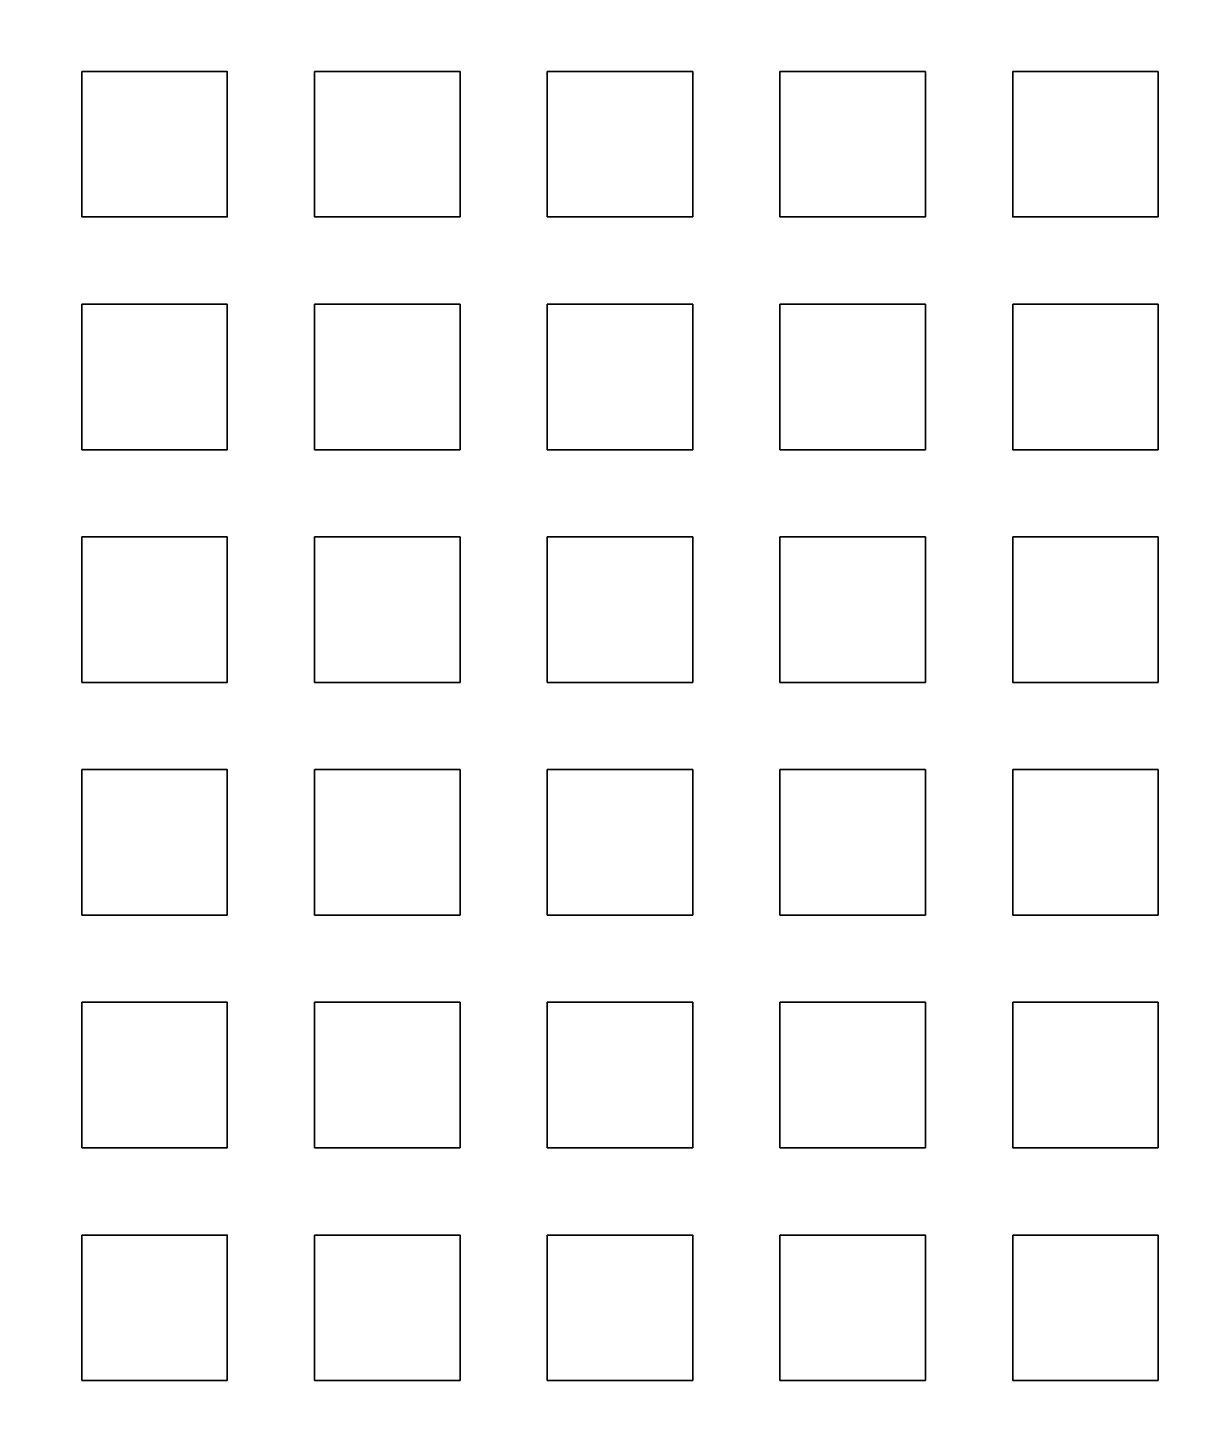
# Model space of a CAD drawing. Header units: centimetres. Extents: x -13.14 to -7.86, y -19.04 to -10.66.
# Drawn here: x -10.257 to -9, y -17.136 to -15.612 of the extents above; entities that cross this region are included whole.
import ezdxf

# ---------------------------------------------------------------- set-up
doc = ezdxf.new("R2010")
doc.units = ezdxf.units.CM
doc.header["$MEASUREMENT"] = 0
doc.layers.add('Layer 1', color=7, linetype='Continuous')

msp = doc.modelspace()

# ---------------------------------------------------------------- linework, layer by layer
at = {"layer": 'Layer 1', "color": 250, "lineweight": 35}
for points in [[(-12.24632, -10.659), (-12.24632, -10.659), (-8.75382, -10.659), (-8.75382, -10.659), (-8.75382, -10.659), (-8.75382, -10.659), (-8.75382, -19.041), (-8.75382, -19.041), (-8.75382, -19.041), (-8.75382, -19.041), (-12.24632, -19.041), (-12.24632, -19.041), (-12.24632, -19.041), (-12.24632, -19.041), (-12.24632, -10.659), (-12.24632, -10.659)], [(-10.19844, -15.66003), (-10.19844, -15.66003), (-10.03969, -15.66003), (-10.03969, -15.66003), (-10.03969, -15.66003), (-10.03969, -15.66003), (-10.03969, -15.81878), (-10.03969, -15.81878), (-10.03969, -15.81878), (-10.03969, -15.81878), (-10.19844, -15.81878), (-10.19844, -15.81878), (-10.19844, -15.81878), (-10.19844, -15.81878), (-10.19844, -15.66003), (-10.19844, -15.66003)], [(-9.94444, -15.66003), (-9.94444, -15.66003), (-9.78569, -15.66003), (-9.78569, -15.66003), (-9.78569, -15.66003), (-9.78569, -15.66003), (-9.78569, -15.81878), (-9.78569, -15.81878), (-9.78569, -15.81878), (-9.78569, -15.81878), (-9.94444, -15.81878), (-9.94444, -15.81878), (-9.94444, -15.81878), (-9.94444, -15.81878), (-9.94444, -15.66003), (-9.94444, -15.66003)], [(-9.69044, -15.66003), (-9.69044, -15.66003), (-9.53169, -15.66003), (-9.53169, -15.66003), (-9.53169, -15.66003), (-9.53169, -15.66003), (-9.53169, -15.81878), (-9.53169, -15.81878), (-9.53169, -15.81878), (-9.53169, -15.81878), (-9.69044, -15.81878), (-9.69044, -15.81878), (-9.69044, -15.81878), (-9.69044, -15.81878), (-9.69044, -15.66003), (-9.69044, -15.66003)], [(-9.43644, -15.66003), (-9.43644, -15.66003), (-9.27769, -15.66003), (-9.27769, -15.66003), (-9.27769, -15.66003), (-9.27769, -15.66003), (-9.27769, -15.81878), (-9.27769, -15.81878), (-9.27769, -15.81878), (-9.27769, -15.81878), (-9.43644, -15.81878), (-9.43644, -15.81878), (-9.43644, -15.81878), (-9.43644, -15.81878), (-9.43644, -15.66003), (-9.43644, -15.66003)], [(-9.18244, -15.66003), (-9.18244, -15.66003), (-9.02369, -15.66003), (-9.02369, -15.66003), (-9.02369, -15.66003), (-9.02369, -15.66003), (-9.02369, -15.81878), (-9.02369, -15.81878), (-9.02369, -15.81878), (-9.02369, -15.81878), (-9.18244, -15.81878), (-9.18244, -15.81878), (-9.18244, -15.81878), (-9.18244, -15.81878), (-9.18244, -15.66003), (-9.18244, -15.66003)], [(-10.19844, -15.91403), (-10.19844, -15.91403), (-10.03969, -15.91403), (-10.03969, -15.91403), (-10.03969, -15.91403), (-10.03969, -15.91403), (-10.03969, -16.07278), (-10.03969, -16.07278), (-10.03969, -16.07278), (-10.03969, -16.07278), (-10.19844, -16.07278), (-10.19844, -16.07278), (-10.19844, -16.07278), (-10.19844, -16.07278), (-10.19844, -15.91403), (-10.19844, -15.91403)], [(-9.94444, -15.91403), (-9.94444, -15.91403), (-9.78569, -15.91403), (-9.78569, -15.91403), (-9.78569, -15.91403), (-9.78569, -15.91403), (-9.78569, -16.07278), (-9.78569, -16.07278), (-9.78569, -16.07278), (-9.78569, -16.07278), (-9.94444, -16.07278), (-9.94444, -16.07278), (-9.94444, -16.07278), (-9.94444, -16.07278), (-9.94444, -15.91403), (-9.94444, -15.91403)], [(-9.69044, -15.91403), (-9.69044, -15.91403), (-9.53169, -15.91403), (-9.53169, -15.91403), (-9.53169, -15.91403), (-9.53169, -15.91403), (-9.53169, -16.07278), (-9.53169, -16.07278), (-9.53169, -16.07278), (-9.53169, -16.07278), (-9.69044, -16.07278), (-9.69044, -16.07278), (-9.69044, -16.07278), (-9.69044, -16.07278), (-9.69044, -15.91403), (-9.69044, -15.91403)], [(-9.43644, -15.91403), (-9.43644, -15.91403), (-9.27769, -15.91403), (-9.27769, -15.91403), (-9.27769, -15.91403), (-9.27769, -15.91403), (-9.27769, -16.07278), (-9.27769, -16.07278), (-9.27769, -16.07278), (-9.27769, -16.07278), (-9.43644, -16.07278), (-9.43644, -16.07278), (-9.43644, -16.07278), (-9.43644, -16.07278), (-9.43644, -15.91403), (-9.43644, -15.91403)], [(-9.18244, -15.91403), (-9.18244, -15.91403), (-9.02369, -15.91403), (-9.02369, -15.91403), (-9.02369, -15.91403), (-9.02369, -15.91403), (-9.02369, -16.07278), (-9.02369, -16.07278), (-9.02369, -16.07278), (-9.02369, -16.07278), (-9.18244, -16.07278), (-9.18244, -16.07278), (-9.18244, -16.07278), (-9.18244, -16.07278), (-9.18244, -15.91403), (-9.18244, -15.91403)], [(-10.19844, -16.16803), (-10.19844, -16.16803), (-10.03969, -16.16803), (-10.03969, -16.16803), (-10.03969, -16.16803), (-10.03969, -16.16803), (-10.03969, -16.32678), (-10.03969, -16.32678), (-10.03969, -16.32678), (-10.03969, -16.32678), (-10.19844, -16.32678), (-10.19844, -16.32678), (-10.19844, -16.32678), (-10.19844, -16.32678), (-10.19844, -16.16803), (-10.19844, -16.16803)], [(-9.94444, -16.16803), (-9.94444, -16.16803), (-9.78569, -16.16803), (-9.78569, -16.16803), (-9.78569, -16.16803), (-9.78569, -16.16803), (-9.78569, -16.32678), (-9.78569, -16.32678), (-9.78569, -16.32678), (-9.78569, -16.32678), (-9.94444, -16.32678), (-9.94444, -16.32678), (-9.94444, -16.32678), (-9.94444, -16.32678), (-9.94444, -16.16803), (-9.94444, -16.16803)], [(-9.69044, -16.16803), (-9.69044, -16.16803), (-9.53169, -16.16803), (-9.53169, -16.16803), (-9.53169, -16.16803), (-9.53169, -16.16803), (-9.53169, -16.32678), (-9.53169, -16.32678), (-9.53169, -16.32678), (-9.53169, -16.32678), (-9.69044, -16.32678), (-9.69044, -16.32678), (-9.69044, -16.32678), (-9.69044, -16.32678), (-9.69044, -16.16803), (-9.69044, -16.16803)], [(-9.43644, -16.16803), (-9.43644, -16.16803), (-9.27769, -16.16803), (-9.27769, -16.16803), (-9.27769, -16.16803), (-9.27769, -16.16803), (-9.27769, -16.32678), (-9.27769, -16.32678), (-9.27769, -16.32678), (-9.27769, -16.32678), (-9.43644, -16.32678), (-9.43644, -16.32678), (-9.43644, -16.32678), (-9.43644, -16.32678), (-9.43644, -16.16803), (-9.43644, -16.16803)], [(-9.18244, -16.16803), (-9.18244, -16.16803), (-9.02369, -16.16803), (-9.02369, -16.16803), (-9.02369, -16.16803), (-9.02369, -16.16803), (-9.02369, -16.32678), (-9.02369, -16.32678), (-9.02369, -16.32678), (-9.02369, -16.32678), (-9.18244, -16.32678), (-9.18244, -16.32678), (-9.18244, -16.32678), (-9.18244, -16.32678), (-9.18244, -16.16803), (-9.18244, -16.16803)], [(-10.19844, -16.42203), (-10.19844, -16.42203), (-10.03969, -16.42203), (-10.03969, -16.42203), (-10.03969, -16.42203), (-10.03969, -16.42203), (-10.03969, -16.58078), (-10.03969, -16.58078), (-10.03969, -16.58078), (-10.03969, -16.58078), (-10.19844, -16.58078), (-10.19844, -16.58078), (-10.19844, -16.58078), (-10.19844, -16.58078), (-10.19844, -16.42203), (-10.19844, -16.42203)], [(-9.94444, -16.42203), (-9.94444, -16.42203), (-9.78569, -16.42203), (-9.78569, -16.42203), (-9.78569, -16.42203), (-9.78569, -16.42203), (-9.78569, -16.58078), (-9.78569, -16.58078), (-9.78569, -16.58078), (-9.78569, -16.58078), (-9.94444, -16.58078), (-9.94444, -16.58078), (-9.94444, -16.58078), (-9.94444, -16.58078), (-9.94444, -16.42203), (-9.94444, -16.42203)], [(-9.69044, -16.42203), (-9.69044, -16.42203), (-9.53169, -16.42203), (-9.53169, -16.42203), (-9.53169, -16.42203), (-9.53169, -16.42203), (-9.53169, -16.58078), (-9.53169, -16.58078), (-9.53169, -16.58078), (-9.53169, -16.58078), (-9.69044, -16.58078), (-9.69044, -16.58078), (-9.69044, -16.58078), (-9.69044, -16.58078), (-9.69044, -16.42203), (-9.69044, -16.42203)], [(-9.43644, -16.42203), (-9.43644, -16.42203), (-9.27769, -16.42203), (-9.27769, -16.42203), (-9.27769, -16.42203), (-9.27769, -16.42203), (-9.27769, -16.58078), (-9.27769, -16.58078), (-9.27769, -16.58078), (-9.27769, -16.58078), (-9.43644, -16.58078), (-9.43644, -16.58078), (-9.43644, -16.58078), (-9.43644, -16.58078), (-9.43644, -16.42203), (-9.43644, -16.42203)], [(-9.18244, -16.42203), (-9.18244, -16.42203), (-9.02369, -16.42203), (-9.02369, -16.42203), (-9.02369, -16.42203), (-9.02369, -16.42203), (-9.02369, -16.58078), (-9.02369, -16.58078), (-9.02369, -16.58078), (-9.02369, -16.58078), (-9.18244, -16.58078), (-9.18244, -16.58078), (-9.18244, -16.58078), (-9.18244, -16.58078), (-9.18244, -16.42203), (-9.18244, -16.42203)], [(-10.19844, -16.67603), (-10.19844, -16.67603), (-10.03969, -16.67603), (-10.03969, -16.67603), (-10.03969, -16.67603), (-10.03969, -16.67603), (-10.03969, -16.83478), (-10.03969, -16.83478), (-10.03969, -16.83478), (-10.03969, -16.83478), (-10.19844, -16.83478), (-10.19844, -16.83478), (-10.19844, -16.83478), (-10.19844, -16.83478), (-10.19844, -16.67603), (-10.19844, -16.67603)], [(-9.94444, -16.67603), (-9.94444, -16.67603), (-9.78569, -16.67603), (-9.78569, -16.67603), (-9.78569, -16.67603), (-9.78569, -16.67603), (-9.78569, -16.83478), (-9.78569, -16.83478), (-9.78569, -16.83478), (-9.78569, -16.83478), (-9.94444, -16.83478), (-9.94444, -16.83478), (-9.94444, -16.83478), (-9.94444, -16.83478), (-9.94444, -16.67603), (-9.94444, -16.67603)], [(-9.69044, -16.67603), (-9.69044, -16.67603), (-9.53169, -16.67603), (-9.53169, -16.67603), (-9.53169, -16.67603), (-9.53169, -16.67603), (-9.53169, -16.83478), (-9.53169, -16.83478), (-9.53169, -16.83478), (-9.53169, -16.83478), (-9.69044, -16.83478), (-9.69044, -16.83478), (-9.69044, -16.83478), (-9.69044, -16.83478), (-9.69044, -16.67603), (-9.69044, -16.67603)], [(-9.43644, -16.67603), (-9.43644, -16.67603), (-9.27769, -16.67603), (-9.27769, -16.67603), (-9.27769, -16.67603), (-9.27769, -16.67603), (-9.27769, -16.83478), (-9.27769, -16.83478), (-9.27769, -16.83478), (-9.27769, -16.83478), (-9.43644, -16.83478), (-9.43644, -16.83478), (-9.43644, -16.83478), (-9.43644, -16.83478), (-9.43644, -16.67603), (-9.43644, -16.67603)], [(-9.18244, -16.67603), (-9.18244, -16.67603), (-9.02369, -16.67603), (-9.02369, -16.67603), (-9.02369, -16.67603), (-9.02369, -16.67603), (-9.02369, -16.83478), (-9.02369, -16.83478), (-9.02369, -16.83478), (-9.02369, -16.83478), (-9.18244, -16.83478), (-9.18244, -16.83478), (-9.18244, -16.83478), (-9.18244, -16.83478), (-9.18244, -16.67603), (-9.18244, -16.67603)], [(-10.19844, -16.93003), (-10.19844, -16.93003), (-10.03969, -16.93003), (-10.03969, -16.93003), (-10.03969, -16.93003), (-10.03969, -16.93003), (-10.03969, -17.08878), (-10.03969, -17.08878), (-10.03969, -17.08878), (-10.03969, -17.08878), (-10.19844, -17.08878), (-10.19844, -17.08878), (-10.19844, -17.08878), (-10.19844, -17.08878), (-10.19844, -16.93003), (-10.19844, -16.93003)], [(-9.94444, -16.93003), (-9.94444, -16.93003), (-9.78569, -16.93003), (-9.78569, -16.93003), (-9.78569, -16.93003), (-9.78569, -16.93003), (-9.78569, -17.08878), (-9.78569, -17.08878), (-9.78569, -17.08878), (-9.78569, -17.08878), (-9.94444, -17.08878), (-9.94444, -17.08878), (-9.94444, -17.08878), (-9.94444, -17.08878), (-9.94444, -16.93003), (-9.94444, -16.93003)], [(-9.69044, -16.93003), (-9.69044, -16.93003), (-9.53169, -16.93003), (-9.53169, -16.93003), (-9.53169, -16.93003), (-9.53169, -16.93003), (-9.53169, -17.08878), (-9.53169, -17.08878), (-9.53169, -17.08878), (-9.53169, -17.08878), (-9.69044, -17.08878), (-9.69044, -17.08878), (-9.69044, -17.08878), (-9.69044, -17.08878), (-9.69044, -16.93003), (-9.69044, -16.93003)], [(-9.43644, -16.93003), (-9.43644, -16.93003), (-9.27769, -16.93003), (-9.27769, -16.93003), (-9.27769, -16.93003), (-9.27769, -16.93003), (-9.27769, -17.08878), (-9.27769, -17.08878), (-9.27769, -17.08878), (-9.27769, -17.08878), (-9.43644, -17.08878), (-9.43644, -17.08878), (-9.43644, -17.08878), (-9.43644, -17.08878), (-9.43644, -16.93003), (-9.43644, -16.93003)], [(-9.18244, -16.93003), (-9.18244, -16.93003), (-9.02369, -16.93003), (-9.02369, -16.93003), (-9.02369, -16.93003), (-9.02369, -16.93003), (-9.02369, -17.08878), (-9.02369, -17.08878), (-9.02369, -17.08878), (-9.02369, -17.08878), (-9.18244, -17.08878), (-9.18244, -17.08878), (-9.18244, -17.08878), (-9.18244, -17.08878), (-9.18244, -16.93003), (-9.18244, -16.93003)]]:
    msp.add_open_spline(points, degree=3, knots=[0, 0, 0, 0, 0.25, 0.25, 0.25, 0.25, 0.5, 0.5, 0.5, 0.5, 0.75, 0.75, 0.75, 0.75, 1, 1, 1, 1], dxfattribs=at)

doc.saveas('drawing.dxf')
